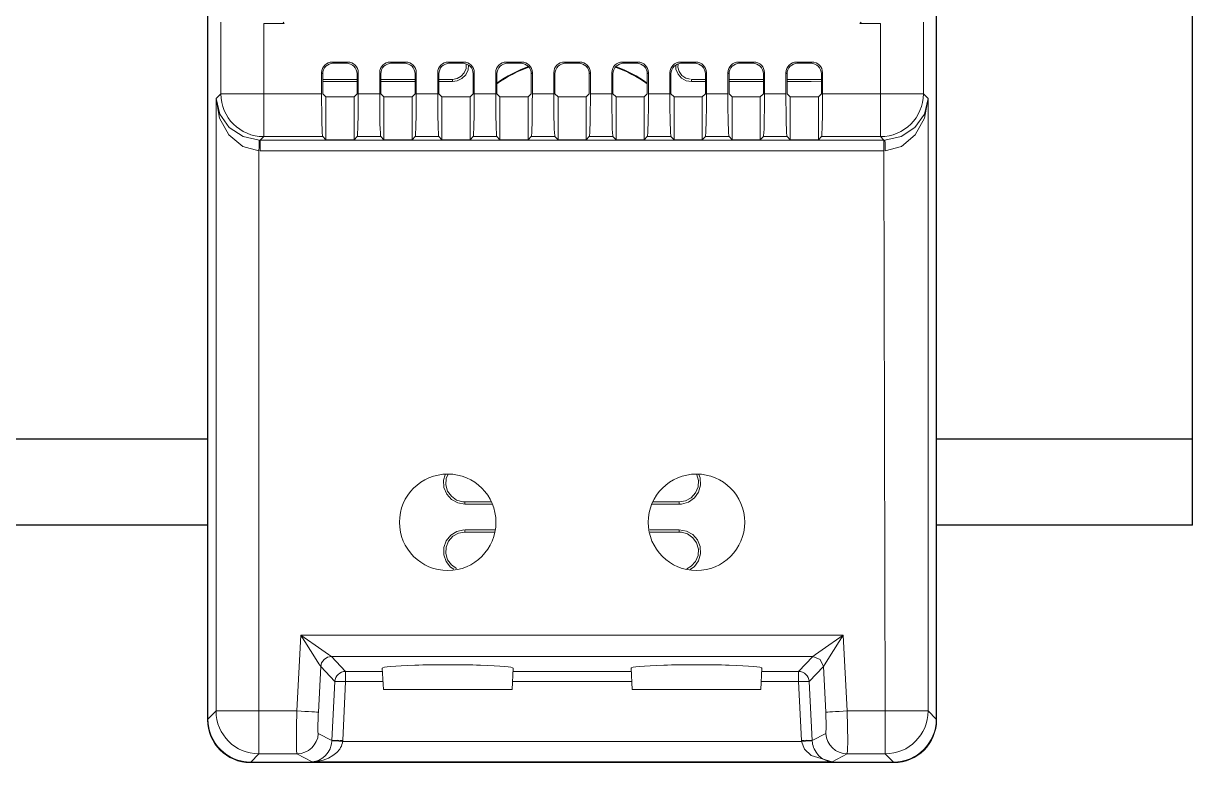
# Model space of a CAD drawing. Header units: millimetres. Extents: x -6000 to 26000, y -6000 to 26000.
# Drawn here: x 144.68 to 152.26, y -4925.22 to -4920.42 of the extents above; entities that cross this region are included whole.
import ezdxf

# ---------------------------------------------------------------- set-up
doc = ezdxf.new("R2010")
doc.units = ezdxf.units.MM
doc.header["$MEASUREMENT"] = 0
doc.layers.add('Чертеж и Рисунок_Ном._пера__21', color=7, linetype='Continuous', lineweight=30)
doc.layers.add('Чертеж и Рисунок_Ном._пера__7', color=7, linetype='Continuous', lineweight=15)
doc.layers.add('Чертеж и Рисунок_Ном._пера__8', color=7, linetype='Continuous', lineweight=15, true_color=0xa80f02)

msp = doc.modelspace()

# ---------------------------------------------------------------- linework, layer by layer
at = {"layer": 'Чертеж и Рисунок_Ном._пера__21', "color": 7, "linetype": 'Continuous', "lineweight": 30}
for p, q in [((152.2644, -4923.6754), (152.2644, -4918.8069)), ((145.8757, -4923.119), (144.3116, -4923.119)), ((152.2644, -4923.119), (150.6015, -4923.119)), ((145.8757, -4923.6754), (144.3116, -4923.6754)), ((152.2644, -4923.6754), (150.6015, -4923.6754))]:
    msp.add_line(p, q, dxfattribs=at)
at = {"layer": 'Чертеж и Рисунок_Ном._пера__7', "color": 7, "linetype": 'Continuous', "lineweight": 15}
for p, q in [((145.8739, -4924.9378), (145.8739, -4917.0084)), ((145.8757, -4917.0087), (145.8757, -4924.9339)), ((150.6015, -4924.9339), (150.6015, -4917.0087)), ((150.6033, -4924.9378), (150.6033, -4917.0084)), ((145.9597, -4920.4146), (145.9597, -4920.878)), ((146.2378, -4920.4217), (146.2378, -4920.878)), ((146.3711, -4920.4217), (146.2378, -4920.4217)), ((146.3638, -4920.4144), (146.3711, -4920.4217)), ((150.1061, -4920.4217), (150.1133, -4920.4144)), ((150.2394, -4920.4217), (150.1061, -4920.4217)), ((150.2394, -4920.878), (150.2394, -4920.4217)), ((150.5175, -4920.878), (150.5175, -4920.4146)), ((146.6832, -4920.6724), (146.7816, -4920.6724)), ((146.6832, -4920.6724), (146.6905, -4920.6797)), ((146.7743, -4920.6797), (146.6905, -4920.6797)), ((146.7743, -4920.6797), (146.7816, -4920.6724)), ((147.0598, -4920.6724), (147.1581, -4920.6724)), ((147.0598, -4920.6724), (147.067, -4920.6797)), ((147.1509, -4920.6797), (147.067, -4920.6797)), ((147.1509, -4920.6797), (147.1581, -4920.6724)), ((147.4363, -4920.6724), (147.5347, -4920.6724)), ((147.4363, -4920.6724), (147.4436, -4920.6797)), ((147.5274, -4920.6797), (147.4436, -4920.6797)), ((147.5274, -4920.6797), (147.5347, -4920.6724)), ((147.8129, -4920.6724), (147.9112, -4920.6724)), ((147.8129, -4920.6724), (147.8201, -4920.6797)), ((147.904, -4920.6797), (147.8201, -4920.6797)), ((147.904, -4920.6797), (147.9112, -4920.6724)), ((148.1894, -4920.6724), (148.2878, -4920.6724)), ((148.1894, -4920.6724), (148.1967, -4920.6797)), ((148.2805, -4920.6797), (148.1967, -4920.6797)), ((148.2805, -4920.6797), (148.2878, -4920.6724)), ((148.5659, -4920.6724), (148.6643, -4920.6724)), ((148.5659, -4920.6724), (148.5732, -4920.6797)), ((148.657, -4920.6797), (148.5732, -4920.6797)), ((148.657, -4920.6797), (148.6643, -4920.6724)), ((148.9425, -4920.6724), (149.0409, -4920.6724)), ((148.9425, -4920.6724), (148.9498, -4920.6797)), ((149.0336, -4920.6797), (148.9498, -4920.6797)), ((149.0336, -4920.6797), (149.0409, -4920.6724)), ((149.319, -4920.6724), (149.4174, -4920.6724)), ((149.319, -4920.6724), (149.3263, -4920.6797)), ((149.4101, -4920.6797), (149.3263, -4920.6797)), ((149.4101, -4920.6797), (149.4174, -4920.6724)), ((149.6956, -4920.6724), (149.794, -4920.6724)), ((149.6956, -4920.6724), (149.7029, -4920.6797)), ((149.7867, -4920.6797), (149.7029, -4920.6797)), ((149.7867, -4920.6797), (149.794, -4920.6724)), ((146.6137, -4920.7419), (146.6137, -4920.878)), ((146.6137, -4920.7419), (146.621, -4920.7492)), ((146.621, -4920.7492), (146.621, -4920.8786)), ((146.8438, -4920.7492), (146.8511, -4920.7419)), ((146.8438, -4920.8786), (146.8438, -4920.7492)), ((146.8511, -4920.878), (146.8511, -4920.7419)), ((146.9902, -4920.7419), (146.9902, -4920.878)), ((146.9902, -4920.7419), (146.9975, -4920.7492)), ((146.9975, -4920.7492), (146.9975, -4920.8786)), ((147.2204, -4920.7492), (147.2277, -4920.7419)), ((147.2204, -4920.8786), (147.2204, -4920.7492)), ((147.2277, -4920.878), (147.2277, -4920.7419)), ((147.3668, -4920.7419), (147.3668, -4920.878)), ((147.3668, -4920.7419), (147.3741, -4920.7492)), ((147.3741, -4920.7492), (147.3741, -4920.8786)), ((147.5969, -4920.7492), (147.6042, -4920.7419)), ((147.5969, -4920.8786), (147.5969, -4920.7492)), ((147.6042, -4920.878), (147.6042, -4920.7419)), ((147.7433, -4920.7419), (147.7433, -4920.878)), ((147.7433, -4920.7419), (147.7506, -4920.7492)), ((147.7506, -4920.7492), (147.7506, -4920.8786)), ((147.9735, -4920.7492), (147.9807, -4920.7419)), ((147.9735, -4920.8786), (147.9735, -4920.7492)), ((147.9807, -4920.878), (147.9807, -4920.7419)), ((148.1199, -4920.7419), (148.1199, -4920.878)), ((148.1199, -4920.7419), (148.1271, -4920.7492)), ((148.1271, -4920.7492), (148.1271, -4920.8786)), ((148.35, -4920.7492), (148.3573, -4920.7419)), ((148.35, -4920.8786), (148.35, -4920.7492)), ((148.3573, -4920.878), (148.3573, -4920.7419)), ((148.4964, -4920.7419), (148.4964, -4920.878)), ((148.4964, -4920.7419), (148.5037, -4920.7492)), ((148.5037, -4920.7492), (148.5037, -4920.8786)), ((148.7266, -4920.7492), (148.7338, -4920.7419)), ((148.7266, -4920.8786), (148.7266, -4920.7492)), ((148.7338, -4920.878), (148.7338, -4920.7419)), ((148.873, -4920.7419), (148.873, -4920.878)), ((148.873, -4920.7419), (148.8802, -4920.7492)), ((148.8802, -4920.7492), (148.8802, -4920.8786)), ((149.1031, -4920.7492), (149.1104, -4920.7419)), ((149.1031, -4920.8786), (149.1031, -4920.7492)), ((149.1104, -4920.878), (149.1104, -4920.7419)), ((149.2495, -4920.7419), (149.2495, -4920.878)), ((149.2495, -4920.7419), (149.2568, -4920.7492)), ((149.2568, -4920.7492), (149.2568, -4920.8786)), ((149.4797, -4920.7492), (149.4869, -4920.7419)), ((149.4797, -4920.8786), (149.4797, -4920.7492)), ((149.4869, -4920.878), (149.4869, -4920.7419)), ((149.6261, -4920.7419), (149.6261, -4920.878)), ((149.6261, -4920.7419), (149.6333, -4920.7492)), ((149.6333, -4920.7492), (149.6333, -4920.8786)), ((149.8562, -4920.7492), (149.8635, -4920.7419)), ((149.8562, -4920.8786), (149.8562, -4920.7492)), ((149.8635, -4920.878), (149.8635, -4920.7419)), ((146.8438, -4920.7992), (146.621, -4920.7992)), ((146.9975, -4920.7846), (147.2204, -4920.7846)), ((147.2204, -4920.7992), (146.9975, -4920.7992)), ((147.3741, -4920.7846), (147.4629, -4920.7846)), ((147.4527, -4920.7992), (147.3741, -4920.7992)), ((147.4629, -4920.7992), (147.4527, -4920.7992)), ((147.4629, -4920.7846), (147.4629, -4920.7992)), ((149.0142, -4920.7846), (149.0142, -4920.7992)), ((149.0142, -4920.7846), (149.1031, -4920.7846)), ((149.0244, -4920.7992), (149.0142, -4920.7992)), ((149.1031, -4920.7992), (149.0244, -4920.7992)), ((149.2568, -4920.7846), (149.4797, -4920.7846)), ((149.4797, -4920.7992), (149.2568, -4920.7992)), ((149.6333, -4920.7846), (149.8562, -4920.7846)), ((145.9597, -4920.878), (145.9287, -4920.9089)), ((145.9287, -4920.9089), (145.9287, -4924.8809)), ((146.2378, -4920.878), (145.9597, -4920.878)), ((146.6137, -4920.878), (146.2378, -4920.878)), ((146.2378, -4920.878), (146.2378, -4921.1561)), ((146.621, -4920.8786), (146.641, -4920.8986)), ((146.641, -4920.8986), (146.641, -4921.1763)), ((146.8238, -4920.8986), (146.641, -4920.8986)), ((146.8238, -4920.8986), (146.8438, -4920.8786)), ((146.8238, -4921.1763), (146.8238, -4920.8986)), ((146.8511, -4920.878), (146.9902, -4920.878)), ((146.9975, -4920.8786), (147.0175, -4920.8986)), ((147.0175, -4920.8986), (147.0175, -4921.1763)), ((147.2003, -4920.8986), (147.0175, -4920.8986)), ((147.2003, -4920.8986), (147.2204, -4920.8786)), ((147.2003, -4921.1763), (147.2003, -4920.8986)), ((147.2277, -4920.878), (147.3668, -4920.878)), ((147.3741, -4920.8786), (147.3941, -4920.8986)), ((147.3941, -4920.8986), (147.3941, -4921.1763)), ((147.5769, -4920.8986), (147.3941, -4920.8986)), ((147.5769, -4920.8986), (147.5969, -4920.8786)), ((147.5769, -4921.1763), (147.5769, -4920.8986)), ((147.6042, -4920.878), (147.7433, -4920.878)), ((147.7506, -4920.8786), (147.7706, -4920.8986)), ((147.7706, -4920.8986), (147.7706, -4921.1763)), ((147.9534, -4920.8986), (147.7706, -4920.8986)), ((147.9534, -4920.8986), (147.9735, -4920.8786)), ((147.9534, -4921.1763), (147.9534, -4920.8986)), ((147.9807, -4920.878), (148.1199, -4920.878)), ((148.1271, -4920.8786), (148.1472, -4920.8986)), ((148.1472, -4920.8986), (148.1472, -4921.1763)), ((148.33, -4920.8986), (148.1472, -4920.8986)), ((148.33, -4920.8986), (148.35, -4920.8786)), ((148.33, -4921.1763), (148.33, -4920.8986)), ((148.3573, -4920.878), (148.4964, -4920.878)), ((148.5037, -4920.8786), (148.5237, -4920.8986)), ((148.5237, -4920.8986), (148.5237, -4921.1763)), ((148.7065, -4920.8986), (148.5237, -4920.8986)), ((148.7065, -4920.8986), (148.7266, -4920.8786)), ((148.7065, -4921.1763), (148.7065, -4920.8986)), ((148.7338, -4920.878), (148.873, -4920.878)), ((148.8802, -4920.8786), (148.9003, -4920.8986)), ((148.9003, -4920.8986), (148.9003, -4921.1763)), ((149.0831, -4920.8986), (148.9003, -4920.8986)), ((149.0831, -4920.8986), (149.1031, -4920.8786)), ((149.0831, -4921.1763), (149.0831, -4920.8986)), ((149.1104, -4920.878), (149.2495, -4920.878)), ((149.2568, -4920.8786), (149.2768, -4920.8986)), ((149.2768, -4920.8986), (149.2768, -4921.1763)), ((149.4596, -4920.8986), (149.2768, -4920.8986)), ((149.4596, -4920.8986), (149.4797, -4920.8786)), ((149.4596, -4921.1763), (149.4596, -4920.8986)), ((149.4869, -4920.878), (149.6261, -4920.878)), ((149.6333, -4920.8786), (149.6534, -4920.8986)), ((149.6534, -4920.8986), (149.6534, -4921.1763)), ((149.8362, -4920.8986), (149.6534, -4920.8986)), ((149.8362, -4920.8986), (149.8562, -4920.8786)), ((149.8362, -4921.1763), (149.8362, -4920.8986)), ((150.2394, -4920.878), (149.8635, -4920.878)), ((150.2394, -4921.1561), (150.2394, -4920.878)), ((150.5175, -4920.878), (150.2394, -4920.878)), ((150.5485, -4920.9089), (150.5175, -4920.878)), ((150.5485, -4924.8809), (150.5485, -4920.9089)), ((146.2378, -4921.1561), (146.2157, -4921.1782)), ((146.2157, -4921.1782), (150.2615, -4921.1782)), ((146.2157, -4921.2477), (146.2157, -4921.1782)), ((146.2378, -4921.1561), (146.6208, -4921.1561)), ((146.6208, -4921.1561), (146.641, -4921.1763)), ((146.8238, -4921.1763), (146.641, -4921.1763)), ((146.8238, -4921.1763), (146.844, -4921.1561)), ((146.9973, -4921.1561), (146.844, -4921.1561)), ((146.9973, -4921.1561), (147.0175, -4921.1763)), ((147.2003, -4921.1763), (147.0175, -4921.1763)), ((147.2003, -4921.1763), (147.2206, -4921.1561)), ((147.3739, -4921.1561), (147.2206, -4921.1561)), ((147.3739, -4921.1561), (147.3941, -4921.1763)), ((147.5769, -4921.1763), (147.3941, -4921.1763)), ((147.5769, -4921.1763), (147.5971, -4921.1561)), ((147.7504, -4921.1561), (147.5971, -4921.1561)), ((147.7504, -4921.1561), (147.7706, -4921.1763)), ((147.9534, -4921.1763), (147.7706, -4921.1763)), ((147.9534, -4921.1763), (147.9737, -4921.1561)), ((148.127, -4921.1561), (147.9737, -4921.1561)), ((148.127, -4921.1561), (148.1472, -4921.1763)), ((148.33, -4921.1763), (148.1472, -4921.1763)), ((148.33, -4921.1763), (148.3502, -4921.1561)), ((148.5035, -4921.1561), (148.3502, -4921.1561)), ((148.5035, -4921.1561), (148.5237, -4921.1763)), ((148.7065, -4921.1763), (148.5237, -4921.1763)), ((148.7065, -4921.1763), (148.7267, -4921.1561)), ((148.8801, -4921.1561), (148.7267, -4921.1561)), ((148.8801, -4921.1561), (148.9003, -4921.1763)), ((149.0831, -4921.1763), (148.9003, -4921.1763)), ((149.0831, -4921.1763), (149.1033, -4921.1561)), ((149.2566, -4921.1561), (149.1033, -4921.1561)), ((149.2566, -4921.1561), (149.2768, -4921.1763)), ((149.4596, -4921.1763), (149.2768, -4921.1763)), ((149.4596, -4921.1763), (149.4798, -4921.1561)), ((149.6332, -4921.1561), (149.4798, -4921.1561)), ((149.6332, -4921.1561), (149.6534, -4921.1763)), ((149.8362, -4921.1763), (149.6534, -4921.1763)), ((149.8362, -4921.1763), (149.8564, -4921.1561)), ((149.8564, -4921.1561), (150.2394, -4921.1561)), ((150.2615, -4921.1782), (150.2394, -4921.1561)), ((150.2615, -4921.2477), (150.2615, -4921.1782)), ((146.2068, -4924.8809), (146.2068, -4921.2476)), ((146.2157, -4921.2477), (150.2615, -4921.2477)), ((150.2615, -4921.2477), (150.2704, -4924.8809)), ((147.5431, -4923.5393), (147.5431, -4923.5247)), ((147.5431, -4923.5247), (147.7154, -4923.5247)), ((147.7217, -4923.5393), (147.5431, -4923.5393)), ((148.9341, -4923.5393), (148.7555, -4923.5393)), ((148.7618, -4923.5247), (148.9341, -4923.5247)), ((148.9341, -4923.5247), (148.9341, -4923.5393)), ((147.5431, -4923.7062), (147.7366, -4923.7062)), ((147.5431, -4923.7062), (147.5431, -4923.7208)), ((148.9341, -4923.7208), (148.9341, -4923.7062)), ((147.7328, -4923.7208), (147.5431, -4923.7208)), ((148.9341, -4923.7208), (148.7448, -4923.7208)), ((146.4537, -4924.8809), (146.4795, -4924.3883)), ((149.9977, -4924.3883), (146.4795, -4924.3883)), ((150.0235, -4924.8809), (149.9977, -4924.3883)), ((146.6772, -4924.5272), (149.7999, -4924.5272)), ((146.6772, -4924.5272), (146.7693, -4924.6244)), ((149.7999, -4924.5272), (149.7079, -4924.6244)), ((146.5924, -4924.8882), (146.6079, -4924.593)), ((146.6079, -4924.593), (146.7, -4924.6902)), ((146.7693, -4924.6902), (146.7693, -4924.6244)), ((147.0072, -4924.603), (147.0145, -4924.7422)), ((147.8491, -4924.7422), (147.8564, -4924.603)), ((148.6208, -4924.603), (148.6281, -4924.7422)), ((149.4627, -4924.7422), (149.47, -4924.603)), ((149.7079, -4924.6244), (149.7079, -4924.6902)), ((149.7772, -4924.6902), (149.8693, -4924.593)), ((149.8693, -4924.593), (149.8848, -4924.8882)), ((146.7, -4924.6902), (146.6809, -4925.0728)), ((146.7503, -4925.0728), (146.7693, -4924.6902)), ((149.7079, -4924.6902), (149.7269, -4925.0728)), ((149.7772, -4924.6902), (149.7962, -4925.0728)), ((147.4318, -4924.7422), (147.0145, -4924.7422)), ((147.8491, -4924.7422), (147.4318, -4924.7422)), ((149.0454, -4924.7422), (148.6281, -4924.7422)), ((149.4627, -4924.7422), (149.0454, -4924.7422)), ((145.8757, -4924.9339), (145.9287, -4924.8809)), ((145.9287, -4924.8809), (146.2068, -4924.8809)), ((146.2068, -4924.8809), (146.4537, -4924.8809)), ((146.2068, -4925.159), (146.2068, -4924.8809)), ((150.0235, -4924.8809), (150.2704, -4924.8809)), ((150.2704, -4924.8809), (150.5485, -4924.8809)), ((150.2704, -4924.8809), (150.2704, -4925.159)), ((150.5485, -4924.8809), (150.6015, -4924.9339)), ((146.5922, -4925.0272), (146.6809, -4925.0728)), ((146.7503, -4925.0728), (146.75, -4925.0779)), ((146.75, -4925.0779), (149.7272, -4925.0779)), ((149.7269, -4925.0728), (149.7272, -4925.0779)), ((149.7962, -4925.0728), (149.885, -4925.0272)), ((146.1538, -4925.212), (146.2068, -4925.159)), ((146.2068, -4925.159), (146.4535, -4925.159)), ((146.5523, -4925.2097), (146.4535, -4925.159)), ((149.9249, -4925.2097), (150.0237, -4925.159)), ((150.0237, -4925.159), (150.2704, -4925.159)), ((150.2704, -4925.159), (150.3234, -4925.212)), ((146.1517, -4925.2156), (150.3255, -4925.2156)), ((150.3234, -4925.212), (146.1538, -4925.212)), ((149.9249, -4925.2097), (146.5523, -4925.2097))]:
    msp.add_line(p, q, dxfattribs=at)
at = {"layer": 'Чертеж и Рисунок_Ном._пера__7', "color": 7, "linetype": 'Continuous', "lineweight": 15, "flags": 128}
for points in [[(147.4629, -4920.7846), (147.4926, -4920.7796), (147.519, -4920.765), (147.539, -4920.7425), (147.5505, -4920.7146), (147.552, -4920.6863)], [(147.5665, -4920.6933), (147.5635, -4920.7227), (147.5486, -4920.7544), (147.5241, -4920.7794), (147.4927, -4920.7949), (147.4629, -4920.7992)], [(149.0142, -4920.7992), (148.9797, -4920.7933), (148.9491, -4920.7764), (148.9258, -4920.7502), (148.9125, -4920.7178), (148.9106, -4920.6934)], [(148.9261, -4920.686), (148.9251, -4920.7053), (148.9336, -4920.7342), (148.9511, -4920.7587), (148.9758, -4920.776), (149.0048, -4920.7841)], [(146.621, -4920.7857), (146.6688, -4920.7846), (146.8438, -4920.7846)], [(149.8562, -4920.8007), (149.7905, -4920.7992), (149.6333, -4920.7992)], [(145.9287, -4920.9089), (145.9526, -4921.0103), (146.0139, -4921.0968), (146.1037, -4921.1556), (146.2086, -4921.1781)], [(146.2068, -4921.2476), (146.102, -4921.2193), (146.0127, -4921.1453), (145.9519, -4921.0365), (145.9287, -4920.9089)], [(150.2686, -4921.1781), (150.3735, -4921.1556), (150.4632, -4921.0968), (150.5246, -4921.0103), (150.5485, -4920.9089)], [(150.5485, -4920.9089), (150.5252, -4921.0365), (150.4645, -4921.1453), (150.3751, -4921.2193), (150.2704, -4921.2476)], [(146.2086, -4921.1781), (146.2081, -4921.1991), (146.2075, -4921.2224), (146.2068, -4921.2476)], [(150.2686, -4921.1781), (150.2691, -4921.1991), (150.2697, -4921.2224), (150.2704, -4921.2476)], [(147.5431, -4923.5393), (147.497, -4923.5315), (147.4562, -4923.5088), (147.4251, -4923.474), (147.4074, -4923.4308), (147.4049, -4923.3841), (147.4148, -4923.3503)], [(147.4315, -4923.3487), (147.4216, -4923.3727), (147.4194, -4923.4144), (147.4311, -4923.4546), (147.4554, -4923.4886), (147.4896, -4923.5127), (147.5298, -4923.524), (147.5431, -4923.5247)], [(149.0606, -4923.3473), (149.0698, -4923.3697), (149.0722, -4923.4163), (149.0591, -4923.4612), (149.0319, -4923.4991), (148.9937, -4923.5259), (148.9487, -4923.5386), (148.9341, -4923.5393)], [(148.9341, -4923.5247), (148.9753, -4923.5177), (149.0119, -4923.4975), (149.0397, -4923.4662), (149.0556, -4923.4276), (149.0578, -4923.3858), (149.0469, -4923.3486)], [(147.4711, -4923.9621), (147.4501, -4923.9488), (147.4211, -4923.9122), (147.4058, -4923.868), (147.4061, -4923.8213), (147.4217, -4923.7773), (147.4511, -4923.741), (147.4908, -4923.7164), (147.5364, -4923.7064)], [(148.7419, -4923.7059), (148.7569, -4923.7062), (148.9341, -4923.7062)], [(148.9341, -4923.7062), (148.9801, -4923.7141), (149.021, -4923.7367), (149.052, -4923.7716), (149.0698, -4923.8148), (149.0722, -4923.8615), (149.0591, -4923.9063), (149.0319, -4923.9442), (149.0049, -4923.9631)], [(147.5431, -4923.7208), (147.5019, -4923.7278), (147.4653, -4923.7481), (147.4375, -4923.7793), (147.4216, -4923.818), (147.4194, -4923.8598), (147.4311, -4923.8999), (147.4555, -4923.9339), (147.4897, -4923.9579)], [(148.9836, -4923.9582), (149.0117, -4923.9427), (149.0396, -4923.9115), (149.0555, -4923.8729), (149.0578, -4923.8311), (149.0461, -4923.791), (149.0218, -4923.757), (148.9876, -4923.7329), (148.9474, -4923.7215), (148.9341, -4923.7208)], [(146.4795, -4924.3883), (146.6158, -4924.484), (146.6593, -4924.5146), (146.6772, -4924.5272)], [(146.6079, -4924.593), (146.5962, -4924.5744), (146.568, -4924.5294), (146.4795, -4924.3883)], [(149.7999, -4924.5272), (149.8179, -4924.5146), (149.8614, -4924.484), (149.9977, -4924.3883)], [(149.9977, -4924.3883), (149.9092, -4924.5294), (149.8809, -4924.5744), (149.8693, -4924.593)], [(146.6772, -4924.5272), (146.6524, -4924.5318), (146.6295, -4924.5463), (146.6138, -4924.5685), (146.6079, -4924.593)], [(149.8693, -4924.593), (149.8477, -4924.5463), (149.7999, -4924.5272)], [(146.4535, -4925.159), (146.4513, -4925.1358), (146.4506, -4925.075), (146.4514, -4924.9857), (146.4537, -4924.8809)], [(146.5924, -4924.8882), (146.5798, -4924.8875), (146.5666, -4924.8868), (146.5493, -4924.8859), (146.5285, -4924.8848), (146.5051, -4924.8836), (146.4799, -4924.8823), (146.4537, -4924.8809)], [(146.5924, -4924.8882), (146.5917, -4924.9017), (146.5911, -4924.9149), (146.5906, -4924.9279), (146.5902, -4924.9406), (146.5896, -4924.9643), (146.5893, -4924.9852), (146.5895, -4925.0025), (146.5901, -4925.0156), (146.5922, -4925.0272)], [(149.8848, -4924.8882), (149.8974, -4924.8875), (149.9106, -4924.8868), (149.9279, -4924.8859), (149.9486, -4924.8848), (149.972, -4924.8836), (149.9973, -4924.8823), (150.0235, -4924.8809)], [(149.885, -4925.0272), (149.8878, -4924.9852), (149.8848, -4924.8882)], [(150.0235, -4924.8809), (150.0257, -4924.9857), (150.0265, -4925.075), (150.0258, -4925.1358), (150.0237, -4925.159)], [(146.5523, -4925.2097), (146.5644, -4925.2086), (146.5752, -4925.2065), (146.5926, -4925.2011), (146.6217, -4925.1849), (146.6397, -4925.1691), (146.6561, -4925.1487), (146.6682, -4925.1265), (146.6743, -4925.1101), (146.6785, -4925.0932), (146.6807, -4925.0762)], [(146.75, -4925.0779), (146.7483, -4925.0881), (146.7455, -4925.0983), (146.7417, -4925.1084), (146.7367, -4925.1183), (146.7307, -4925.1281), (146.712, -4925.1501), (146.6869, -4925.1703), (146.6591, -4925.1859), (146.6246, -4925.1988), (146.595, -4925.2057), (146.5523, -4925.2097)], [(146.75, -4925.0779), (146.7252, -4925.0763), (146.7023, -4925.0754), (146.6867, -4925.0754)], [(149.7272, -4925.0779), (149.7519, -4925.0763), (149.7748, -4925.0754), (149.7905, -4925.0754)], [(149.9249, -4925.2097), (149.7903, -4925.1703), (149.7465, -4925.1281), (149.7272, -4925.0779)], [(149.7965, -4925.0762), (149.7975, -4925.0864), (149.7993, -4925.0966), (149.8018, -4925.1067), (149.8051, -4925.1167), (149.809, -4925.1265), (149.8211, -4925.1487), (149.8374, -4925.1691), (149.8555, -4925.1849), (149.8779, -4925.1982), (149.8971, -4925.2053), (149.9249, -4925.2097)]]:
    msp.add_lwpolyline(points, dxfattribs=at)
at = {"layer": 'Чертеж и Рисунок_Ном._пера__7', "color": 7, "linetype": 'Continuous', "lineweight": 15}
for centre in [(147.4318, -4923.6572), (149.0454, -4923.6572)]:
    msp.add_circle(centre, 0.313, dxfattribs=at)
for centre, radius, start, end in [((148.2386, -4921.4909), 0.8382, 109.76904, 125.60194), ((148.2386, -4921.4909), 0.8346, 109.67147, 125.7813), ((148.2386, -4921.4909), 0.8346, 54.2187, 70.32853), ((148.2386, -4921.4909), 0.8382, 54.39806, 70.23096), ((146.238, -4920.8777), 0.2783, 180.04614, 269.95386), ((150.2392, -4920.8777), 0.2783, 270.04619, 359.95371), ((146.7695, -4924.694), 0.0697, 90.17213, 176.82296), ((149.7076, -4924.694), 0.0697, 3.17556, 89.82846), ((146.7346, -4925.0645), 0.3759, 84.706, 95.29229), ((149.7425, -4925.0643), 0.3757, 84.70404, 95.29596), ((146.207, -4924.8807), 0.2783, 180.04589, 269.95411), ((150.2701, -4924.8807), 0.2783, 270.04595, 359.95405), ((146.4532, -4925.0198), 0.1392, 270.11549, 356.94219), ((146.7156, -4925.4472), 0.3761, 84.70902, 95.29098), ((149.7616, -4925.4472), 0.3761, 84.709, 95.291), ((150.024, -4925.0198), 0.1392, 183.05738, 269.88494)]:
    msp.add_arc(centre, radius, start, end, dxfattribs=at)
for centre, major_axis, ratio, start_param, end_param in [((146.6833, -4920.742), (0.0492, -0.0492), 0.999315, 2.357222, 3.925963), ((146.6905, -4920.7492), (0.0492, -0.0492), 0.999315, 2.357222, 3.925963), ((146.7743, -4920.7492), (0.0492, 0.0492), 0.999315, 5.498815, 7.067556), ((146.7815, -4920.742), (0.0492, 0.0492), 0.999315, 5.498815, 7.067556), ((147.0598, -4920.742), (0.0492, -0.0492), 0.999315, 2.357222, 3.925963), ((147.0671, -4920.7492), (0.0492, -0.0492), 0.999315, 2.357222, 3.925963), ((147.1508, -4920.7492), (0.0492, 0.0492), 0.999315, 5.498815, 7.067556), ((147.1581, -4920.742), (0.0492, 0.0492), 0.999315, 5.498815, 7.067556), ((147.4364, -4920.742), (0.0492, -0.0492), 0.999315, 2.357222, 3.925963), ((147.4436, -4920.7492), (0.0492, -0.0492), 0.999315, 2.357222, 3.925963), ((147.5274, -4920.7492), (0.0492, 0.0492), 0.999315, 5.498815, 7.067556), ((147.5346, -4920.742), (0.0492, 0.0492), 0.999315, 5.498815, 7.067556), ((147.8129, -4920.742), (0.0492, -0.0492), 0.999315, 2.357222, 3.925963), ((147.8202, -4920.7492), (0.0492, -0.0492), 0.999315, 2.357222, 3.925963), ((147.9039, -4920.7492), (0.0492, 0.0492), 0.999315, 5.498815, 7.067556), ((147.9112, -4920.742), (0.0492, 0.0492), 0.999315, 5.498815, 7.067556), ((148.1894, -4920.742), (0.0492, -0.0492), 0.999315, 2.357222, 3.925963), ((148.1967, -4920.7492), (0.0492, -0.0492), 0.999315, 2.357222, 3.925963), ((148.2804, -4920.7492), (-0.0492, -0.0492), 0.999315, 2.357222, 3.925963), ((148.2877, -4920.742), (-0.0492, -0.0492), 0.999315, 2.357222, 3.925963), ((148.566, -4920.742), (-0.0492, 0.0492), 0.999315, 5.498815, 7.067556), ((148.5733, -4920.7492), (-0.0492, 0.0492), 0.999315, 5.498815, 7.067556), ((148.657, -4920.7492), (-0.0492, -0.0492), 0.999315, 2.357222, 3.925963), ((148.6643, -4920.742), (-0.0492, -0.0492), 0.999315, 2.357222, 3.925963), ((148.9425, -4920.742), (-0.0492, 0.0492), 0.999315, 5.498815, 7.067556), ((148.9498, -4920.7492), (-0.0492, 0.0492), 0.999315, 5.498815, 7.067556), ((149.0335, -4920.7492), (-0.0492, -0.0492), 0.999315, 2.357222, 3.925963), ((149.0408, -4920.742), (-0.0492, -0.0492), 0.999315, 2.357222, 3.925963), ((149.3191, -4920.742), (-0.0492, 0.0492), 0.999315, 5.498815, 7.067556), ((149.3264, -4920.7492), (-0.0492, 0.0492), 0.999315, 5.498815, 7.067556), ((149.4101, -4920.7492), (-0.0492, -0.0492), 0.999315, 2.357222, 3.925963), ((149.4174, -4920.742), (-0.0492, -0.0492), 0.999315, 2.357222, 3.925963), ((149.6956, -4920.742), (-0.0492, 0.0492), 0.999315, 5.498815, 7.067556), ((149.7029, -4920.7492), (-0.0492, 0.0492), 0.999315, 5.498815, 7.067556), ((149.7866, -4920.7492), (-0.0492, -0.0492), 0.999315, 2.357222, 3.925963), ((149.7939, -4920.742), (-0.0492, -0.0492), 0.999315, 2.357222, 3.925963), ((146.621, -4920.878), (0, 0.2782), 0.026186, 1.570796, 3.115413), ((146.8438, -4920.878), (0, 0.2782), 0.026186, 3.167773, 4.712389), ((146.9975, -4920.878), (0, 0.2782), 0.026186, 1.570796, 3.115413), ((147.2204, -4920.878), (0, 0.2782), 0.026186, 3.167773, 4.712389), ((147.3741, -4920.878), (0, 0.2782), 0.026186, 1.570796, 3.115413), ((147.5969, -4920.878), (0, 0.2782), 0.026186, 3.167773, 4.712389), ((147.7506, -4920.878), (0, 0.2782), 0.026186, 1.570796, 3.115413), ((147.9735, -4920.878), (0, 0.2782), 0.026186, 3.167773, 4.712389), ((148.1272, -4920.878), (0, 0.2782), 0.026186, 1.570796, 3.115413), ((148.35, -4920.878), (0, 0.2782), 0.026186, 3.167773, 4.712389), ((148.5037, -4920.878), (0, 0.2782), 0.026186, 1.570796, 3.115413), ((148.7266, -4920.878), (0, 0.2782), 0.026186, 3.167773, 4.712389), ((148.8803, -4920.878), (0, 0.2782), 0.026186, 1.570796, 3.115413), ((149.1031, -4920.878), (0, 0.2782), 0.026186, 3.167773, 4.712389), ((149.2568, -4920.878), (0, 0.2782), 0.026186, 1.570796, 3.115413), ((149.4796, -4920.878), (0, 0.2782), 0.026186, 3.167773, 4.712389), ((149.6333, -4920.878), (0, 0.2782), 0.026186, 1.570796, 3.115413), ((149.8562, -4920.878), (0, 0.2782), 0.026186, 3.167773, 4.712389), ((147.4318, -4924.6029), (0.4246, 0), 0.052408, 6.280439, 9.427525), ((149.0454, -4924.6029), (0.4246, 0), 0.052408, 6.280439, 9.427525), ((146.1525, -4924.9371), (0.1973, 0.1973), 0.997265, 2.360303, 3.922882), ((146.154, -4924.9337), (-0.1969, -0.1969), 0.999315, 5.498815, 7.067556), ((150.3232, -4924.9337), (0.1969, -0.1969), 0.999315, 5.498815, 7.067556), ((150.3247, -4924.9371), (-0.1973, 0.1973), 0.997265, 2.360303, 3.922882)]:
    msp.add_ellipse(centre, major_axis=major_axis, ratio=ratio, start_param=start_param, end_param=end_param, dxfattribs=at)
at = {"layer": 'Чертеж и Рисунок_Ном._пера__8', "color": 14, "linetype": 'Continuous', "lineweight": 15, "true_color": 0xa80f02}
for p, q in [((146.7693, -4924.6244), (147.0083, -4924.6244)), ((147.8553, -4924.6244), (148.6219, -4924.6244)), ((149.4688, -4924.6244), (149.7079, -4924.6244)), ((146.7693, -4924.6902), (147.0118, -4924.6902)), ((147.8518, -4924.6902), (148.6253, -4924.6902)), ((149.4654, -4924.6902), (149.7079, -4924.6902))]:
    msp.add_line(p, q, dxfattribs=at)

doc.saveas('drawing.dxf')
